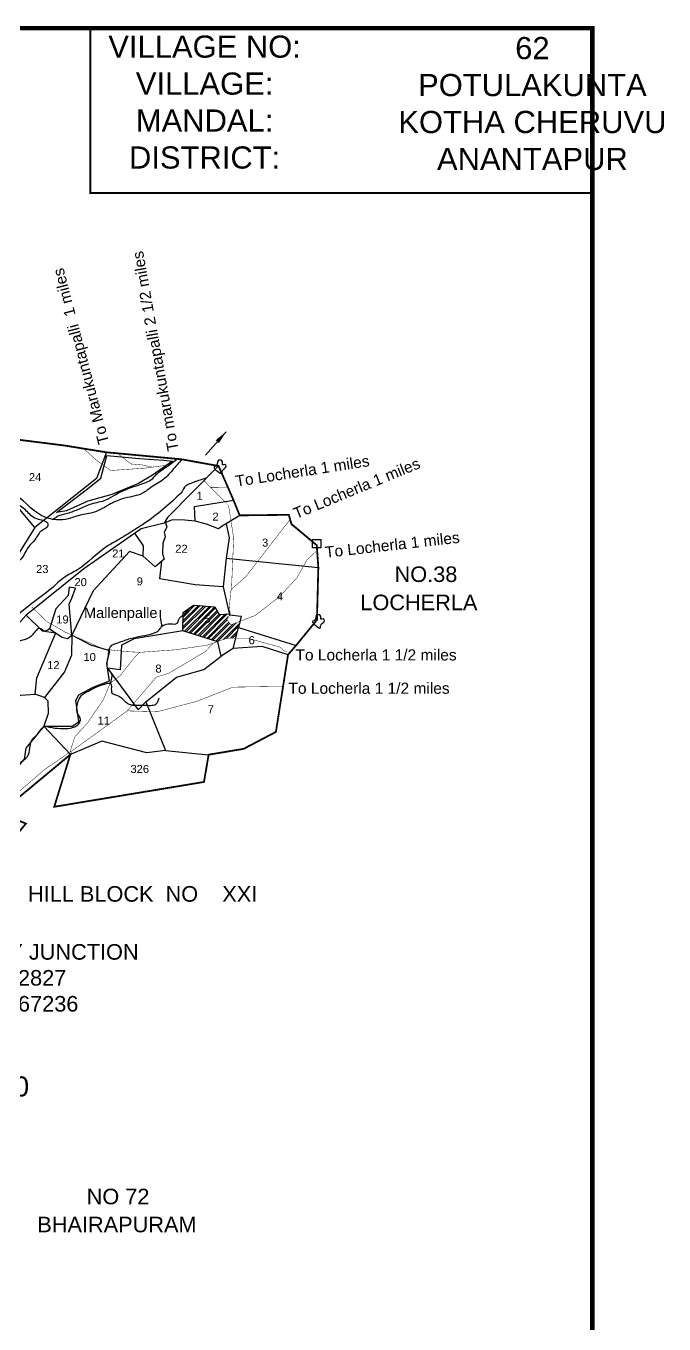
# Model space of a CAD drawing. Header units: feet. Extents: x 788859 to 794437, y 1564731 to 1569692.
# Drawn here: x 793000 to 794437, y 1566465 to 1569385 of the extents above; entities that cross this region are included whole.
import ezdxf
from ezdxf import colors
from ezdxf.entities.mleader import LeaderData, LeaderLine
from ezdxf.enums import TextEntityAlignment as Align
from ezdxf.math import Vec2, Vec3

# ---------------------------------------------------------------- set-up
doc = ezdxf.new("R2010")
doc.units = ezdxf.units.FT
doc.header["$LTSCALE"] = 15
doc.header["$MEASUREMENT"] = 0
doc.linetypes.add('HIDDEN2', pattern=[0.1875, 0.125, -0.0625])
for name, color, linetype in [('CANAL1', 7, 'Continuous'), ('CRDS STONES', 7, 'Continuous'), ('HILL', 17, 'Continuous'), ('PAPER SIZE', 10, 'Continuous'), ('PLOT', 7, 'Continuous'), ('PLOT NO', 7, 'Continuous'), ('ROADS', 6, 'Continuous'), ('TANKS-STREAM', 4, 'Continuous'), ('text', 1, 'Continuous'), ('text2', 7, 'Continuous'), ('VILLAGE STONES', 240, 'Continuous')]:
    doc.layers.add(name, color=color, linetype=linetype)
doc.styles.get("Standard").update_dxf_attribs({"font": 'arial.ttf'})
doc.dimstyles.get("Standard").update_dxf_attribs({"dimtxt": 0.18, "dimasz": 30, "dimexe": 0.18, "dimexo": 0.0625, "dimgap": 0.09, "dimtad": 0, "dimtih": 1, "dimtoh": 1, "dimdec": 4, "dimzin": 0, "dimdsep": 46, "dimtxsty": 'Standard', "dimcen": 0.09, "dimadec": 0, "dimazin": 0, "dimtfac": 1, "dimtdec": 4, "dimtofl": 0, "dimtmove": 0, "dimatfit": 3, "dimfxl": 1, "dimtolj": 1, "dimtzin": 0, "dimarcsym": 0})

msp = doc.modelspace()

# ---------------------------------------------------------------- hatches: boundary and pattern name
at = {"layer": 'text2'}
h = msp.add_hatch(dxfattribs=at)
h.set_pattern_fill('ANSI32', color=256, scale=25)
h.paths.add_polyline_path([(793435.6, 1568061.4), (793425.7, 1568078.7), (793377.8, 1568082.6), (793354, 1568065.8), (793353.6, 1568024.9), (793430.5, 1568000.2), (793452.9, 1568008.1), (793472.8, 1568008.1), (793478.9, 1568031.8), (793482, 1568045.9), (793461.5, 1568038), (793452.6, 1568050.8), (793458.5, 1568060.4), (793458.2, 1568060.4), (793457.7, 1568062.8)])
h.paths.add_polyline_path([(793393, 1568032.4), (793425, 1568032.4), (793425, 1568070), (793393, 1568070)], flags=24)

# ---------------------------------------------------------------- linework, layer by layer
at = {"layer": 'CANAL1', "color": 5, "linetype": 'HIDDEN2', "ltscale": 5, "const_width": 4}
msp.add_lwpolyline([(792896.6, 1568465.2), (793084.7, 1568441.8), (793181.4, 1568426.2), (793350.9, 1568410.4), (793434, 1568395.4), (793467.7, 1568318.4), (793481.5, 1568284.3), (793592.1, 1568285.6), (793598, 1568264.8), (793655, 1568217.1), (793658.6, 1568167.1), (793655.5, 1568049.3), (793609.4, 1567992.9), (793590.4, 1567970.8), (793563.1, 1567797.3), (793490.4, 1567759.2), (793411.6, 1567746), (793401.1, 1567684.7), (793064, 1567628.9), (793100.2, 1567746.3), (792941.8, 1567614.8), (793000.2, 1567591.1), (792912.3, 1567484.6)], dxfattribs=at)
at = {"layer": 'HILL'}
msp.add_lwpolyline([(793069.2, 1568290.9), (793136.2, 1568341.4), (793168.6, 1568367.7), (793182.5, 1568419), (793256, 1568412.2), (793310.6, 1568408.4), (793330, 1568406.1), (793285.3, 1568374.5), (793253.4, 1568356), (793193.5, 1568331.4), (793139.9, 1568316.2), (793091.8, 1568294.8), (793069.2, 1568290.9)], dxfattribs=at)
at = {"layer": 'PAPER SIZE', "color": 5, "const_width": 4}
msp.add_lwpolyline([(794275.6, 1569380.1), (793145.3, 1569380.1), (793145.3, 1569009.5), (794275.6, 1569009.5)], close=True, dxfattribs=at)
at = {"layer": 'PLOT'}
for points in [[(793181.4, 1568426.2), (793158.8, 1568367.2), (793020.3, 1568257.4), (792917.5, 1568379.1), (792896.6, 1568465.2)], [(793020.3, 1568257.4), (792936.7, 1568124), (792888.5, 1568053.7), (792791.6, 1567931.9), (792732.7, 1567939.2), (792662.6, 1567932.8), (792537.6, 1567941.3), (792482.8, 1568019.8), (792448.4, 1568035.9), (792433.2, 1568089.1), (792440.8, 1568117.6), (792410.6, 1568221.6), (792362.2, 1568226.9), (792368.7, 1568252.4), (792398.8, 1568424.2), (792416.3, 1568432.2)], [(793434, 1568395.4), (793318.6, 1568279.2), (793311.6, 1568266.8), (793259.5, 1568254), (793130.8, 1568163.8), (793000.5, 1568060), (792907, 1567954.9), (792872.4, 1567872.3), (792852.6, 1567815.3), (792837, 1567736.3), (792824, 1567666.9), (792832.3, 1567628.1), (792853.8, 1567572.2), (792866.8, 1567529.4)], [(793381.4, 1568271.5), (793380, 1568304.1), (793467.7, 1568318.4)], [(793481.5, 1568284.3), (793442.4, 1568260.3), (793433.6, 1568254.4), (793406.6, 1568264.4), (793381.4, 1568271.5), (793357.7, 1568273.7), (793329.6, 1568274.3), (793311.6, 1568266.8)], [(793450.7, 1568265.4), (793458, 1568234.1), (793450.8, 1568187.9), (793444.2, 1568123.6), (793381.2, 1568128.3), (793302, 1568141.9), (793306.2, 1568181.6), (793291.5, 1568168.7), (793264, 1568192.9), (793265.1, 1568215.9), (793245.3, 1568244.1)], [(793314.7, 1568268), (793317.4, 1568258), (793311.6, 1568246.8), (793313.4, 1568236.3), (793308.3, 1568221.6), (793307.4, 1568197.7), (793311.5, 1568185.8), (793306.2, 1568181.6)], [(793264, 1568192.9), (793233.1, 1568203), (793151.3, 1568114.3), (793103.7, 1568014.9), (793097.9, 1568084.6), (793103.4, 1568098.4), (793112.1, 1568120.4), (793097.4, 1568123), (793095.6, 1568104.4), (793067.5, 1568074.3), (793053.1, 1568029), (793082, 1568010.7), (793093.7, 1568007.6), (793103.7, 1568014.9)], [(793450.8, 1568187.9), (793658.6, 1568167.1)], [(793444.2, 1568123.6), (793458.2, 1568060.4), (793484.5, 1568057.3), (793478.9, 1568031.8), (793608.5, 1567991.8)], [(793353.6, 1568024.9), (793354, 1568065.8), (793377.8, 1568082.6), (793425.7, 1568078.7), (793435.6, 1568061.4), (793460.1, 1568062.9)], [(793000.5, 1568060), (793036.8, 1568024.8), (793067.5, 1568019.8)], [(792872.4, 1567872.3), (792908.3, 1567855.5), (792916.1, 1567885.7), (792954.8, 1567863.3), (792988.9, 1567879.6), (793020.8, 1567882.1), (793024.7, 1567918.7), (793067.5, 1568019.8)], [(793103.7, 1568014.9), (793102.7, 1567970), (793086.8, 1567932.6), (793042.2, 1567874.9), (793020.8, 1567882.1)], [(793184.2, 1567941), (793182.3, 1567951.1), (793188.8, 1567979.3), (793146.3, 1567992.7), (793103.7, 1568014.9)], [(793466.9, 1567985.2), (793440, 1567967.6), (793432.1, 1567999.7), (793353.6, 1568024.9), (793244.2, 1568006.5), (793215.3, 1567992.5), (793212.6, 1567937.1), (793184.2, 1567941), (793252.7, 1567846.9), (793269.9, 1567865.3), (793339.2, 1567920.3), (793400.6, 1567937.8), (793440, 1567967.6)], [(793590.4, 1567970.8), (793532, 1567989.2), (793466.9, 1567985.2), (793478.9, 1568031.8)], [(793040.8, 1567810.3), (793105.2, 1567809.9), (793119, 1567820.8), (793112.6, 1567867.7), (793119.4, 1567880.8), (793151.7, 1567898.2), (793188.1, 1567911.9), (793184.2, 1567941)], [(793042.2, 1567874.9), (793049.7, 1567867.5), (793050.6, 1567838.8), (793040.8, 1567810.3), (793100.2, 1567746.3)], [(793269.9, 1567865.3), (793314.5, 1567755.5), (793411.6, 1567746)], [(793040.8, 1567810.3), (792999.7, 1567760.9), (792996, 1567736.2), (792938.3, 1567669.1), (792883.6, 1567674), (792887.9, 1567686.4), (792896.2, 1567687.6), (792908.5, 1567753.3), (792923.8, 1567778.5), (792878.1, 1567793.6), (792878.3, 1567808.3), (792852.6, 1567815.3)], [(793314.5, 1567755.5), (793272.6, 1567750.5), (793171, 1567776.6), (793100.2, 1567746.3)]]:
    msp.add_lwpolyline(points, dxfattribs=at)
at = {"layer": 'ROADS', "linetype": 'HIDDEN2', "ltscale": 10, "const_width": 1}
for points in [[(793128.5, 1568435.8), (793157.5, 1568409.6), (793191, 1568385.2), (793269.1, 1568390.6), (793317.5, 1568397.2)], [(793204.5, 1568425.1), (793236.9, 1568400), (793262.4, 1568397.8), (793284.6, 1568392.7)], [(793462.9, 1568116.3), (793468, 1568232.9), (793456.3, 1568307.3), (793401, 1568362.2)], [(793415.8, 1568347.5), (793455.2, 1568347)], [(793595, 1568275.2), (793544.5, 1568209.9), (793495.5, 1568146.6), (793464.6, 1568119.5), (793461.3, 1568113.2), (793458.6, 1568081.5), (793460.1, 1568062.9)], [(793461.5, 1568038), (793516.8, 1568059.4), (793572, 1568102.2), (793610.7, 1568144.4), (793633.1, 1568184.3), (793653.1, 1568203)], [(793013, 1568078.7), (793047.6, 1568045.3), (793088.2, 1568021.9), (793175, 1567983.6), (793223.2, 1567978.1), (793256.3, 1567976.3)], [(793460.1, 1568062.9), (793452.6, 1568050.8), (793461.5, 1568038)], [(793099.3, 1567751.6), (793110, 1567785.7), (793139.3, 1567818.2), (793174.3, 1567869.3), (793190, 1567906.6), (793211.6, 1567923), (793246.1, 1567966.4), (793256.3, 1567976.3), (793336.5, 1567981.9), (793408.8, 1567992.5), (793452.9, 1568008.1), (793499.4, 1568008.1), (793571.8, 1567988.1), (793581.8, 1567979.6), (793587.8, 1567978.5)], [(793228.4, 1567844.6), (793275.7, 1567899.5), (793293.5, 1567920.4), (793322, 1567929.3), (793379.3, 1567963.2), (793403.1, 1567977.3), (793422.8, 1567997.5)], [(792912.3, 1567581.8), (792920.4, 1567609), (792980.6, 1567659.6), (793042.6, 1567713), (793107, 1567756.9), (793182.3, 1567811.3), (793228.4, 1567844.6), (793296.5, 1567842.8), (793384.4, 1567865.9), (793466.4, 1567898), (793579.2, 1567899.7)]]:
    msp.add_lwpolyline(points, dxfattribs=at)
at = {"layer": 'TANKS-STREAM'}
for points in [[(792881.2, 1568468.9), (792879.8, 1568457.1), (792882.1, 1568443.9), (792887.4, 1568434.5), (792893, 1568416.4), (792899.5, 1568398.7), (792905.5, 1568384), (792912.7, 1568373), (792937.6, 1568344.5), (792945.9, 1568335.9), (792961.1, 1568327.5), (792972.1, 1568314.5), (792987.8, 1568305.7), (792999.5, 1568296.3), (793010.1, 1568285.7), (793023.7, 1568277.4), (793039.8, 1568272.8), (793048.6, 1568267.3), (793049.7, 1568261.6), (793035.8, 1568249.9), (793020.7, 1568229.9), (793005.9, 1568213.8), (792995.4, 1568195), (792980.3, 1568177.2), (792970.8, 1568168.6), (792952.7, 1568136.1), (792945.5, 1568124.8), (792939.1, 1568117.7), (792929.7, 1568097.3), (792901.3, 1568057.8), (792892.3, 1568044.2), (792873.8, 1568021.6), (792869.2, 1568012.2), (792857.5, 1568001.7), (792848.5, 1567989.6), (792819.2, 1567966.5), (792811.5, 1567944), (792797.9, 1567927.2), (792787.7, 1567916.6), (792777.9, 1567911.7), (792751.1, 1567916.6), (792740.1, 1567920), (792725.4, 1567928), (792696.6, 1567963.5), (792691.3, 1567975.9), (792683.8, 1567993.3), (792683.8, 1568022.7), (792678.9, 1568041.9), (792672.8, 1568065.9), (792669.4, 1568084.3), (792665.3, 1568095.3), (792659.6, 1568111.5)], [(793350.9, 1568410.4), (793329.9, 1568385.8), (793304.8, 1568361.6), (793290, 1568352.6), (793273.3, 1568340.8), (793262.7, 1568334), (793217.1, 1568321.4), (793186.9, 1568308.1), (793166.7, 1568296.8), (793146, 1568289.3), (793114.1, 1568282.5), (793095.6, 1568276.6), (793068.8, 1568274.3), (793035.8, 1568283.5), (792967.1, 1568334.4), (792947.1, 1568344), (792937.7, 1568355.2), (792924.9, 1568370.4), (792899.8, 1568420.2), (792895.3, 1568433.3), (792893, 1568446.9), (792891.9, 1568461.6)], [(793060.5, 1568275.1), (793071.5, 1568282.2), (793093.8, 1568289.2), (793120.5, 1568299.2), (793148.2, 1568310.5), (793180.1, 1568319.2), (793201.2, 1568330.8), (793266, 1568356.9), (793282.5, 1568364.7), (793295.2, 1568377.4), (793314.8, 1568392.2), (793339, 1568409.9)], [(793406.7, 1568367.9), (793378.7, 1568359.2), (793371.2, 1568356.3), (793360.5, 1568350.7), (793350.5, 1568335.3)], [(793350.5, 1568335.3), (793265.4, 1568265), (793243.5, 1568251.1), (793206.3, 1568228.3), (793182.5, 1568214.4), (793116.3, 1568162.1), (793087.5, 1568145.2), (793057.7, 1568119.9), (792968.2, 1568044.8), (792942.6, 1568006.2), (792895.6, 1567947.3), (792876.8, 1567926), (792856.9, 1567865), (792838, 1567782.9), (792825.1, 1567722.8), (792813.1, 1567677.4), (792810.6, 1567651.1), (792824.6, 1567611.4), (792834, 1567598), (792849.9, 1567562.8), (792860.3, 1567550.8)], [(793186.9, 1567979.9), (793190.6, 1567988.9), (793207.3, 1567997.8), (793222.1, 1568002.9), (793235.2, 1568007.3), (793287.3, 1568019.5), (793301.1, 1568027.7), (793306.4, 1568034.9), (793320.2, 1568040), (793326.5, 1568040.5), (793340.6, 1568041.5), (793344.7, 1568050.2), (793346.2, 1568053.4), (793362.1, 1568066), (793366.3, 1568071)], [(793306.8, 1568035.3), (793305.3, 1568041.6), (793303.3, 1568060), (793303.1, 1568071.3)], [(793053.1, 1568029), (793042, 1568024), (793031.5, 1568029.9), (793020.8, 1568023), (793012.9, 1568013.4), (793005.1, 1568007.8), (792987.7, 1568002.2), (792968.6, 1567991), (792959.7, 1567975.3), (792952.4, 1567964.1), (792941.1, 1567945.1), (792934.4, 1567931.1), (792918.2, 1567903.1), (792916.1, 1567885.7), (792915.4, 1567883.5)], [(793190, 1567906.6), (793193.5, 1567928.2), (793184.2, 1567941), (793185.5, 1567965.2), (793186.9, 1567979.9)], [(793040.8, 1567810.3), (793090, 1567804.7), (793110.1, 1567808.7), (793119.4, 1567815.5), (793122.8, 1567824.1), (793116.5, 1567839), (793118.2, 1567866.4), (793127.5, 1567881.2), (793137, 1567887.1), (793181.6, 1567906), (793190.2, 1567906.5), (793193.8, 1567885.3), (793208, 1567878.5), (793226.7, 1567863.2), (793230.5, 1567860.6), (793240.7, 1567857.5), (793267, 1567857.7), (793293, 1567860), (793300.4, 1567873.8)], [(792892.4, 1567556.3), (792898.2, 1567584.3), (792902, 1567601.2), (792903.1, 1567621.4), (792907.2, 1567638.3), (792917.2, 1567650.7), (792943, 1567666.6), (792954.7, 1567679.3), (792962.6, 1567688.9), (792983.3, 1567707.5), (792987.5, 1567726.2), (793003.7, 1567742.1), (793009.2, 1567760.6), (793013.1, 1567776.9), (793022.9, 1567788.7), (793027.9, 1567794.7), (793037.2, 1567805.9)]]:
    msp.add_spline(points, degree=3, dxfattribs=at)
at = {"layer": 'text2', "color": 5, "const_width": 10}
msp.add_lwpolyline([(788864.4, 1569380.1), (794275.6, 1569380.1), (794275.6, 1564736.5), (788864.4, 1564736.5)], close=True, dxfattribs=at)
at = {"layer": 'VILLAGE STONES'}
msp.add_lwpolyline([(793645.6, 1568230.3), (793664, 1568230.3), (793664, 1568211.6), (793645.6, 1568211.6)], close=True, dxfattribs=at)
for points in [[(793423, 1568392.6), (793430.1, 1568397.7), (793434.1, 1568408.4), (793442.8, 1568404.4), (793443, 1568397.8), (793448.1, 1568398.7), (793450.9, 1568394.6), (793442.5, 1568384.6), (793441.7, 1568378.7), (793431.2, 1568383.9), (793427.4, 1568387.1), (793423, 1568392.6)], [(793644.4, 1568045.3), (793651.5, 1568050.4), (793655.5, 1568061.1), (793664.2, 1568057), (793664.5, 1568050.5), (793669.5, 1568051.4), (793672.3, 1568047.2), (793663.9, 1568037.3), (793663.1, 1568031.4), (793652.6, 1568036.6), (793648.9, 1568039.8), (793644.4, 1568045.3)]]:
    msp.add_spline(points, degree=3, dxfattribs=at)

# ---------------------------------------------------------------- texts
at = {"layer": 'PLOT NO'}
for s, rotation, p in [('To marukuntapalli 2 1/2 miles', 100.1524, (793344.1, 1568431.2)), ('To Marukuntapalli  1 miles', 104.7233, (793187.9, 1568448.2)), ('To Locherla 1 miles', 8.8094, (793474.1, 1568348.6)), ('To Locherla 1 miles', 22.3433, (793608.6, 1568275.8)), ('To Locherla 1 miles', 6.4103, (793675.1, 1568188.8))]:
    msp.add_text(s, height=25, rotation=rotation, dxfattribs=at).set_placement(p)
for s, p in [('24', (793020.8, 1568370.3)), ('1', (793391.3, 1568328.4)), ('2', (793427, 1568281.5)), ('22', (793350.4, 1568209.3)), ('3', (793538.8, 1568223.1)), ('21', (793208.3, 1568198.6)), ('23', (793037, 1568163.7)), ('20', (793123.5, 1568134.2)), ('9', (793256.5, 1568135.9)), ('4', (793572, 1568102.2)), ('19', (793082.4, 1568050.2)), ('5', (793409, 1568051.6)), ('6', (793508.5, 1568003.6)), ('12', (793061.9, 1567947.5)), ('10', (793143.6, 1567965.7)), ('8', (793298.7, 1567939.7)), ('7', (793416.4, 1567848.2)), ('11', (793175.4, 1567822.7))]:
    msp.add_text(s, height=18, dxfattribs=at).set_placement(p, align=Align.MIDDLE_CENTER)
at = {"layer": 'PLOT NO', "color": 32, "true_color": 0xcd6928}
msp.add_text('Mallenpalle', height=23.4, dxfattribs=at).set_placement((793131.1, 1568053.5))
at = {"layer": 'PLOT NO'}
for s, height, p in [('To Locherla 1 1/2 miles', 25, (793607.1, 1567958)), ('To Locherla 1 1/2 miles', 25, (793591.3, 1567883)), ('326', 18, (793235.5, 1567704.9))]:
    msp.add_text(s, height=height, dxfattribs=at).set_placement(p)
at = {"layer": 'text'}
for s, p in [('NO.38', (793830.3, 1568134.5)), ('LOCHERLA', (793753.2, 1568071)), ('HILL BLOCK  NO    XXI', (793004.9, 1567415.4)), ('NO 72  ', (793137, 1566734.8)), ('     BHAIRAPURAM', (792958, 1566671.8))]:
    msp.add_text(s, height=35, dxfattribs=at).set_placement(p)
at = {"layer": 'VILLAGE STONES', "char_height": 49.868, "attachment_point": 2}
for s, insert, width in [('VILLAGE NO:\\PVILLAGE:\\PMANDAL:\\PDISTRICT:', (793402.5, 1569363.6), 428.051), ('62\\PPOTULAKUNTA\\PKOTHA CHERUVU ANANTAPUR ', (794140.6, 1569360.3), 961.226)]:
    msp.add_mtext(s, dxfattribs=dict(at, insert=insert, width=width))

# ---------------------------------------------------------------- leaders
at = {"layer": 'CRDS STONES', "color": 1}
ml = msp.add_multileader_mtext('Standard', dxfattribs=at)
ml.set_content('BY JUNCTION\\P792827\\P1567236', color=1)
ml.set_leader_properties()
ml.build(insert=Vec2(0, 0))
ml.multileader.update_dxf_attribs({"dogleg_length": 0.36, "arrow_head_size": 35})
ctx = ml.context
ctx.base_point, ctx.char_height, ctx.arrow_head_size, ctx.landing_gap_size, ctx.plane_origin = Vec3(792927.9, 1567302.3), 35, 35, 0.09, Vec3(792621.9, 1567035)
notes = []
notes.append((ctx, [(0, (1, 1, 0), (792927.9, 1567302.3), (1, 0), 1.396927018504357e-11, [(0, [(792814.6, 1567244.6)], 0, [])])]))
ctx.mtext.insert, ctx.mtext.flow_direction = Vec3(792928, 1567320), 5
at = {"layer": 'PLOT NO', "color": 5}
msp.add_leader([(793450.8, 1568472.5), (793404.8, 1568419.8)], dimstyle='Standard', override={"dimgap": 0.09, "dimtad": 0}, dxfattribs=at)
at = {"layer": 'VILLAGE STONES', "color": 1}
ml = msp.add_multileader_mtext('Standard', dxfattribs=at)
ml.set_content('328.150', color=1)
ml.set_leader_properties()
ml.build(insert=Vec2(0, 0))
ml.multileader.update_dxf_attribs({"dogleg_length": 0.36, "arrow_head_size": 45})
ctx = ml.context
ctx.base_point, ctx.char_height, ctx.arrow_head_size, ctx.landing_gap_size, ctx.plane_origin, ctx.plane_x_axis, ctx.plane_y_axis = Vec3(792780.2, 1566997.5), 45, 45, 0.0911, Vec3(793682.6, 1566698.8), Vec3(0.999954, 0.009564), Vec3(-0.009564, 0.999954)
notes.append((ctx, [(0, (1, 1, 0), (792780.2, 1566997.5), (0.999954, 0.009564), 7.830585350072124e-12, [(0, [(792657.3, 1566903.7)], 0, [])])]))
ctx.mtext.insert, ctx.mtext.text_direction, ctx.mtext.rotation, ctx.mtext.flow_direction = Vec3(792780.1, 1567020.4), Vec3(0.999954, 0.009564), 0.009564, 5
for ctx, leaders in notes:
    for number, flags, end, landing, length, lines in leaders:
        leader = LeaderData()
        leader.index, (leader.has_last_leader_line, leader.has_dogleg_vector, leader.attachment_direction) = number, flags
        leader.last_leader_point, leader.dogleg_vector, leader.dogleg_length = Vec3(end), Vec3(landing), length
        for number, points, colour, breaks in lines:
            line = LeaderLine()
            line.index, line.vertices, line.color, line.breaks = number, Vec3.list(points), colors.encode_raw_color(colour), breaks
            leader.lines.append(line)
        ctx.leaders.append(leader)

doc.saveas('drawing.dxf')
